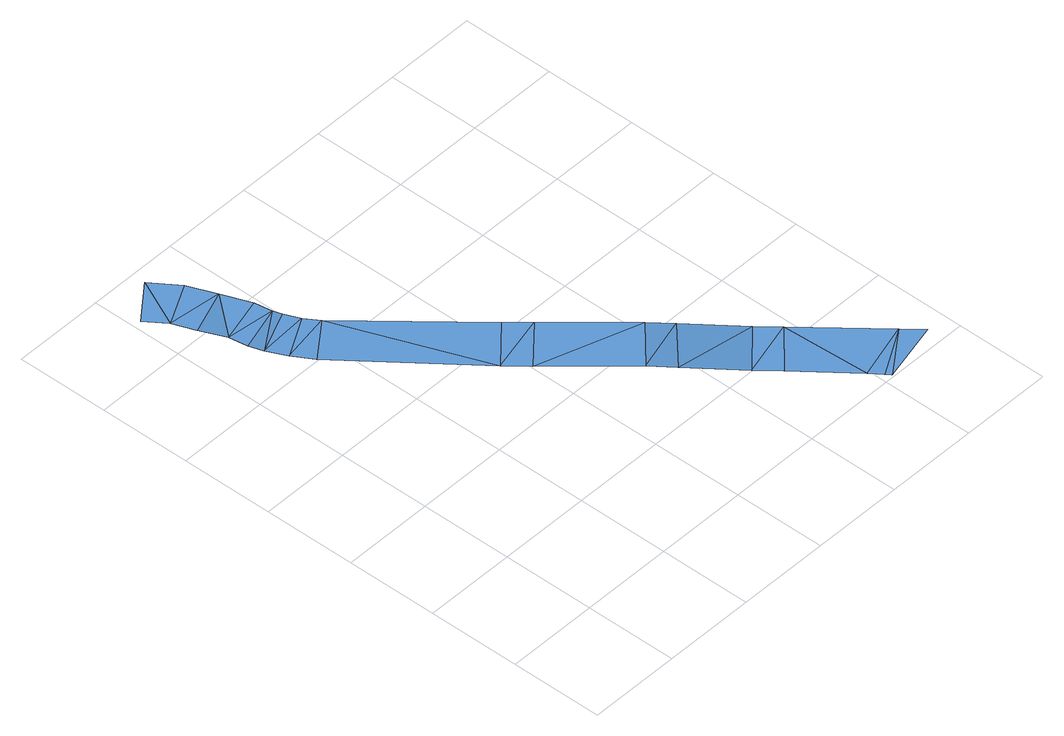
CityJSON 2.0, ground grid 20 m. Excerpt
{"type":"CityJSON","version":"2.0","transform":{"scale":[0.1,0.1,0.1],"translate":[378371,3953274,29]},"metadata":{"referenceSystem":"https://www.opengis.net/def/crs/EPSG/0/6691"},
"CityObjects":{
"waterbody1":{"type":"WaterBody","attributes":{"name":"妙正寺川","class":"1030"},"geometry":[{"type":"MultiSurface","lod":"1","boundaries":[[[0,1,2]],[[3,2,4]],[[5,6,7]],[[5,7,8]],[[3,4,6]],[[9,8,10]],[[11,0,2]],[[12,10,13]],[[3,11,2]],[[14,5,8]],[[5,15,6]],[[15,3,6]],[[9,14,8]],[[12,9,10]],[[12,13,16]],[[17,12,16]],[[18,16,19]],[[18,17,16]],[[20,18,19]],[[20,19,21]],[[22,21,23]],[[22,20,21]],[[24,22,23]],[[24,23,25]],[[26,25,27]],[[26,24,25]],[[27,28,26]],[[29,28,30]],[[29,30,31]],[[29,26,28]],[[32,29,31]]]}]}
},
"vertices":[
[89,1160,18],[8,1097,18],[39,1054,18],[154,1039,20],[57,1004,20],[184,936,22],[78,947,23],[85,907,23],[97,877,21],[207,885,20],[118,835,20],[130,1102,18],[227,855,19],[145,793,19],[191,919,21],[177,974,23],[358,539,14],[445,615,14],[484,570,15],[395,494,15],[617,422,15],[533,343,15],[656,380,12],[572,300,12],[747,278,5],[660,201,5],[785,235,4],[699,157,4],[795,41,4],[920,78,4],[814,16,4],[822,5,4],[954,38,4]
]}
